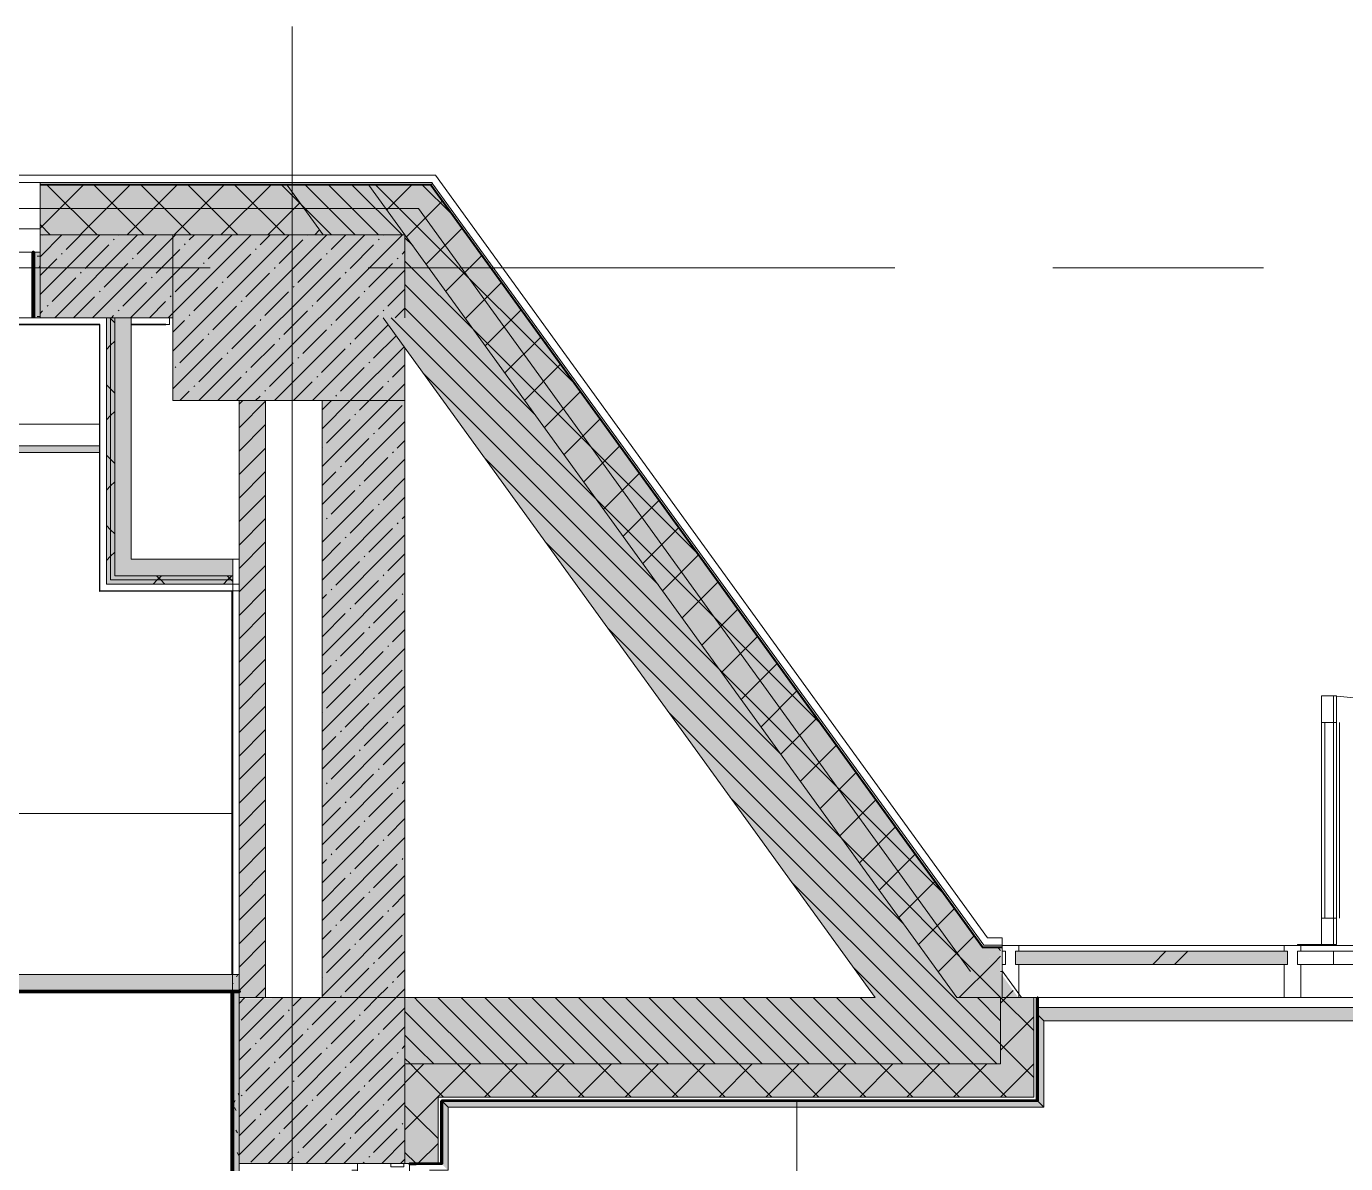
# Model space of a CAD drawing. Header units: millimetres. Extents: x -3817 to 677485, y -22715 to 103890.
# Drawn here: x 110152 to 114129, y 20511 to 23940 of the extents above; entities that cross this region are included whole.
import ezdxf

# ---------------------------------------------------------------- set-up
doc = ezdxf.new("R2010")
doc.units = ezdxf.units.MM
doc.layers.add('PDF _Геометрия', color=7, linetype='Continuous', true_color=0x1d1d1d)
doc.layers.add('PDF _Сплошная заливка', color=7, linetype='Continuous', true_color=0xffffff)

msp = doc.modelspace()

# ---------------------------------------------------------------- hatches: boundary and pattern name
at = {"layer": 'PDF _Сплошная заливка', "transparency": 33554559}
h = msp.add_hatch(color=256, dxfattribs=at)
h.paths.add_polyline_path([(111478.7, 23311.4), (111370.2, 23461.3), (111185.1, 23461.3), (111293.6, 23311.4), (111386.4, 23311.4)], flags=0)
h.paths.add_polyline_path([(109293.6, 23311.4), (109293.6, 23461.3), (107993.6, 23461.3), (107993.6, 23311.4), (108725.1, 23311.4)], flags=0)
h.paths.add_polyline_path([(103693.6, 23311.4), (104893.6, 23311.4), (104893.6, 23461.3), (103693.6, 23461.3)], flags=0)
h.paths.add_polyline_path([(107093.6, 23311.4), (107093.6, 23461.3), (105673.6, 23461.3), (105673.6, 23311.4), (106413.6, 23311.4)], flags=0)
h.paths.add_polyline_path([(111046.7, 23311.4), (110938.2, 23461.3), (110193.6, 23461.3), (110193.6, 23311.4), (110721, 23311.4)], flags=0)
h.paths.add_polyline_path([(98745.3, 23311.4), (101393.6, 23311.4), (101393.6, 23461.3), (96853.6, 23461.3), (96853.6, 23311.4), (98412.7, 23311.4)], flags=0)
h.paths.add_polyline_path([(93553.6, 23311.4), (93553.6, 23461.3), (93303.6, 23461.3), (93303.6, 23311.4), (93422.8, 23311.4)], flags=0)
h = msp.add_hatch(color=256, dxfattribs=at)
h.paths.add_polyline_path([(112710.6, 21011.3), (112957.4, 21011.3), (111293.6, 23311.4), (111293.6, 23061.4), (111333.6, 23061.4), (111333.6, 22914.8), (112271.5, 21618.3)], flags=0)
h.paths.add_polyline_path([(111293.6, 23311.4), (111185.1, 23461.3), (110938.2, 23461.3), (111046.7, 23311.4)], flags=0)
h = msp.add_hatch(color=256, dxfattribs=at)
h.paths.add_polyline_path([(108638.6, 23061.4), (109293.6, 23061.4), (109293.6, 23311.4), (107993.6, 23311.4), (107993.6, 23061.4), (108468.6, 23061.4)], flags=0)
h.paths.add_polyline_path([(104893.6, 23061.4), (104893.6, 23311.4), (103693.6, 23311.4), (103693.6, 23061.4), (104733.2, 23061.4)], flags=0)
h.paths.add_polyline_path([(106413.6, 23061.4), (107093.6, 23061.4), (107093.6, 23311.4), (106413.6, 23311.4), (106413.6, 23061.6)], flags=0)
h.paths.add_polyline_path([(110193.6, 23061.4), (110593.6, 23062.4), (110593.6, 23311.4), (110193.6, 23311.4)], flags=0)
h.paths.add_polyline_path([(101043.6, 23061.4), (101393.6, 23061.4), (101393.6, 23311.4), (101043.6, 23311.4)], flags=0)
for points in [[(110593.6, 22811.3), (111293.6, 22811.3), (111293.6, 22970.1), (111227.6, 23061.4), (111293.6, 23061.4), (111293.6, 23311.4), (110593.6, 23311.4), (110593.6, 22836.2)], [(112957.4, 21011.3), (113089, 21011.3), (113089, 21085.3), (111478.7, 23311.4), (111293.6, 23311.4), (112848.9, 21161.3)], [(110393.6, 22258.2), (110406.1, 22258.2), (110406.1, 23061.4), (110393.6, 23061.4), (110393.6, 22836.2)], [(110406.1, 22270.7), (110418.6, 22270.7), (110418.6, 23061.4), (110406.1, 23061.4), (110406.1, 22836.2)], [(110793.6, 21011.3), (110873.6, 21011.3), (110873.6, 22811.3), (110793.6, 22811.3), (110793.6, 21618.3)], [(111043.6, 21011.3), (111293.6, 21011.3), (111293.6, 22811.3), (111043.6, 22811.3), (111043.6, 21618.3)], [(110468.6, 22258.2), (110774.8, 22258.2), (110774.8, 22270.7), (110406.1, 22270.7), (110406.1, 22258.2)], [(113954, 21111.3), (113954, 21151.3), (113134, 21151.3), (113134, 21111.3), (113382.3, 21111.3)], [(110773.6, 15891.3), (110793.6, 15891.3), (110793.6, 21081.3), (110773.6, 21081.3), (110773.6, 16746.6)], [(113189, 20811.3), (113189, 21011.3), (113142.5, 21011.3), (113089, 21085.3), (113089, 20811.3)], [(111293.6, 20511.3), (111333.6, 20511.3), (111333.6, 20811.3), (111293.6, 20811.3), (111293.6, 20704.8)], [(111386.4, 20511.3), (111393.6, 20511.3), (111393.6, 20811.3), (111333.6, 20811.3), (111333.6, 20511.3)], [(113189, 20711.3), (113189, 20811.3), (111393.6, 20811.3), (111393.6, 20711.3), (112717, 20711.3)]]:
    msp.add_hatch(color=256, dxfattribs=at).paths.add_polyline_path(points)
at = {"layer": 'PDF _Сплошная заливка', "true_color": 0xe7e7e7, "transparency": 33554559}
msp.add_hatch(color=254, dxfattribs=at).paths.add_polyline_path([(110418.6, 22283.2), (110468.6, 22283.2), (110468.6, 23061.4), (110418.6, 23061.4), (110418.6, 22836.2)])
at = {"layer": 'PDF _Сплошная заливка', "transparency": 33554559}
h = msp.add_hatch(color=256, dxfattribs=at)
h.paths.add_polyline_path([(116708.9, 21011.3), (118445.6, 21011.3), (118445.6, 21161.3), (115744, 21161.3), (115744, 21011.3), (116344, 21011.3)], flags=0)
h.paths.add_polyline_path([(121103.6, 21011.3), (121103.6, 21161.3), (119661.6, 21161.3), (119661.6, 21011.3), (121095.6, 21011.3)], flags=0)
h.paths.add_polyline_path([(113089, 21085.3), (113089, 21161.3), (113034, 21161.3), (113049.7, 21139.7)], flags=0)
at = {"layer": 'PDF _Сплошная заливка', "true_color": 0xe7e7e7, "transparency": 33554559}
h = msp.add_hatch(color=254, dxfattribs=at)
h.paths.add_polyline_path([(110773.6, 21031.3), (110773.6, 21081.3), (106313.6, 21081.3), (106313.6, 21031.3), (110721, 21031.3)], flags=0)
h.paths.add_polyline_path([(106063.8, 21031.3), (106293.6, 21031.3), (106293.6, 21081.3), (105793.6, 21081.3), (105793.6, 21031.3)], flags=0)
h.paths.add_polyline_path([(105773.6, 21031.3), (105773.6, 21081.3), (101060.8, 21081.3), (101060.8, 21031.3), (103402.5, 21031.3)], flags=0)
at = {"layer": 'PDF _Сплошная заливка', "transparency": 33554559}
h = msp.add_hatch(color=256, dxfattribs=at)
h.paths.add_polyline_path([(111333.6, 20811.3), (113089, 20811.3), (113089, 21011.3), (111333.6, 21009.3)], flags=0)
h.paths.add_polyline_path([(118039.5, 20811.3), (118053.6, 20811.3), (118053.6, 21011.3), (116344, 21011.3), (116344, 20811.3), (116708.9, 20811.3)], flags=0)
at = {"layer": 'PDF _Сплошная заливка', "true_color": 0x8000ff, "transparency": 33554559}
for points in [[(115714, 20941.3), (115733, 20960.3), (115733, 20981.3), (113200, 20981.3), (113200, 20960.3), (113219, 20941.3), (115378.3, 20941.3)], [(113199, 20681.3), (113219, 20681.3), (113199, 20700.3), (111404.6, 20700.3), (111423.6, 20681.3), (113189, 20681.3)]]:
    msp.add_hatch(color=190, dxfattribs=at).paths.add_polyline_path(points)

# ---------------------------------------------------------------- linework, layer by layer
at = {"layer": 'PDF _Геометрия', "color": 253, "lineweight": 9, "true_color": 0xaaaaaa}
for points in [[(110953.6, 19116.1), (110953.6, 21439.6), (110953.6, 23939.6)], [(110193.6, 23329.3), (109293.6, 23329.3)], [(110123.6, 23259.3), (110193.6, 23259.3)], [(110071.4, 23211.3), (110706.4, 23211.3)], [(111182.7, 23211.3), (112770.2, 23211.3)], [(113246.4, 23211.3), (113881.4, 23211.3)], [(114238.3, 21906.9), (114092, 21921.3), (114092, 21171.3), (113984, 21171.3), (113984, 21168.3), (113984, 21171.3), (114092, 21171.3), (114092, 21168.3), (114092, 21171.3)], [(114056, 21841.3), (114101, 21841.3)], [(114066, 21841.3), (114066, 21251.3)], [(114110, 21841.3), (114110, 21251.3)], [(114056, 21251.3), (114101, 21251.3)], [(114092, 21151.3), (114092, 21111.3)]]:
    msp.add_lwpolyline(points, dxfattribs=at)
at = {"layer": 'PDF _Геометрия', "color": 9, "lineweight": 9, "true_color": 0xc0c0c0}
for points in [[(113094, 21168.3), (113094, 21191.3), (113049.4, 21191.3), (111385.5, 23491.3), (111163.4, 23491.3), (96853.6, 23491.3), (96853.6, 23481.4)], [(111293.6, 20811.3), (111293.6, 20511.3), (111333.6, 20511.3), (111403.6, 20511.3), (111403.6, 20701.3), (113199, 20701.3), (113199, 20711.3), (113199, 20811.3), (113199, 21011.3), (113152.4, 21011.3), (113094, 21092.1), (113094, 21169.3), (113038.1, 21169.3), (111488.6, 23311.4), (111377.9, 23464.4), (111374.3, 23469.3), (110193.6, 23469.3), (110193.6, 23311.4), (110193.6, 23469.3), (109293.6, 23469.3)], [(110193.6, 23259.3), (110173.6, 23259.3), (110173.6, 23061.4), (110193.6, 23061.4), (110193.6, 23259.3), (110193.6, 23311.4), (110193.6, 23061.4), (110593.6, 23061.4), (110593.6, 23311.4), (111046.7, 23311.4)], [(108713.6, 22685.3), (108713.6, 23041.3), (108713.6, 23061.4), (110583.6, 23061.4), (110583.6, 23041.3), (110468.6, 23041.3)], [(110393.6, 23041.3), (110393.6, 22258.2), (110793.6, 22258.2), (110793.6, 22238.2), (110373.6, 22238.2), (110373.6, 22258.2), (110373.6, 23041.3), (108733.6, 23041.3)], [(110774.8, 22237.3), (110774.8, 21081.3), (110774.8, 22333.2), (110774.8, 22258.2), (110468.6, 22258.2), (110406.1, 22258.2), (110393.6, 22258.2), (110393.6, 23061.4), (110468.6, 23061.4), (110468.6, 22333.2), (110774.8, 22333.2)], [(111110.6, 21011.3), (111333.6, 21011.3), (112710.6, 21011.3), (111333.6, 22914.8), (111227.6, 23061.4)], [(108734.6, 22740.3), (110372.6, 22740.3), (108734.6, 22740.3)], [(110774.8, 22333.2), (110793.6, 22333.2), (110774.8, 22333.2)], [(113094, 21129.6), (113094, 21151.3)], [(101060.8, 21031.3), (105773.6, 21031.3), (105773.6, 15821.4), (105793.6, 15821.4), (105793.6, 21031.3), (106293.6, 21031.3), (106293.6, 15821.4), (106313.6, 15821.4), (106313.6, 21031.3), (110773.6, 21031.3), (110773.6, 15891.3), (110793.6, 15891.3), (110793.6, 21031.3), (110793.6, 21081.3), (110773.6, 21081.3), (106313.6, 21081.3), (106293.6, 21081.3), (105793.6, 21081.3), (105773.6, 21081.3), (101060.8, 21081.3)], [(113152.4, 21011.3), (113146.2, 21011.3), (113142.5, 21011.3)], [(110793.6, 20511.3), (111150.6, 20511.3), (111150.6, 20491.3), (111133.1, 20491.3)]]:
    msp.add_lwpolyline(points, dxfattribs=at)
at = {"layer": 'PDF _Геометрия', "color": 7, "lineweight": 9}
for points in [[(113094, 21164.3), (113041.7, 21164.3), (113035.6, 21164.3), (111482.4, 23311.4), (111373.9, 23461.3), (111371.7, 23464.4), (111377.9, 23464.4), (111371.7, 23464.4), (110193.6, 23464.4)], [(113094, 21161.3), (113089, 21161.3), (113043.9, 21161.3), (113037.7, 21161.3), (113034, 21161.3), (111478.7, 23311.4), (111370.2, 23461.3), (111185.1, 23461.3), (110938.2, 23461.3), (110193.6, 23461.3)], [(111046.7, 23311.4), (110938.2, 23461.3), (111185.1, 23461.3), (111293.6, 23311.4), (110593.6, 23311.4), (110593.6, 22811.3), (111293.6, 22811.3), (111293.6, 22970.1)], [(112997.8, 21090.3), (111333.9, 23390.3), (110193.6, 23390.3)], [(111293.6, 23061.4), (111293.6, 23311.4)], [(110774.8, 22270.7), (110468.6, 22270.7), (110418.6, 22270.7), (110406.1, 22270.7), (110406.1, 23061.4)], [(110774.8, 22283.2), (110468.6, 22283.2), (110418.6, 22283.2), (110418.6, 23061.4)], [(108734.6, 22664.3), (108734.6, 22655.3), (108734.6, 22675.3), (110372.6, 22675.3)], [(110773.1, 21566.9), (110117.6, 21566.9)], [(113944, 21168.3), (113144, 21168.3)], [(115596, 21168.3), (114092, 21168.3)], [(113547.4, 21111.3), (113587.4, 21151.3)], [(113613, 21111.3), (113653, 21151.3)], [(114092, 21151.3), (115596, 21151.3)], [(110773.6, 21081.3), (110773.6, 21031.3)], [(113144, 21060.5), (113144, 21111.3), (113944, 21111.3), (113944, 21011.3), (113200, 21011.3), (113944, 21011.3)], [(115596, 21111.3), (114092, 21111.3)], [(113189, 21011.3), (113189, 20952.2), (113189, 20947.1), (113189, 20811.3), (113189, 20711.3), (111403.6, 20711.3), (111393.6, 20711.3), (111393.6, 20511.3)], [(115694, 21011.3), (113994, 21011.3)], [(113199.9, 20960.5), (113219, 20941.3), (113219, 20681.3), (111423.6, 20681.3)], [(115733, 20960.3), (115714, 20941.3), (113219, 20941.3), (113219, 20681.3)], [(115733, 20400.3), (115714, 20381.3), (115714, 20941.3), (113219, 20941.3)], [(111403.6, 20811.3), (111393.6, 20811.3), (111333.6, 20811.3), (111293.6, 20811.3)], [(111404.6, 20700.3), (111423.6, 20681.3), (111423.6, 20491.3), (111367.6, 20491.3)], [(113200, 20700.3), (113219, 20681.3), (111423.6, 20681.3), (111423.6, 20491.3)], [(112474.6, 20700.8), (112474.6, 20145)]]:
    msp.add_lwpolyline(points, dxfattribs=at)
at = {"layer": 'PDF _Геометрия', "lineweight": 9}
for points in [[(110193.6, 23331.6), (110323.3, 23461.3)], [(110365.4, 23311.4), (110215.4, 23461.3)], [(110314.8, 23311.4), (110464.8, 23461.3)], [(110506.9, 23311.4), (110356.9, 23461.3)], [(110456.2, 23311.4), (110606.2, 23461.3)], [(110648.3, 23311.4), (110498.3, 23461.3)], [(110597.6, 23311.4), (110747.6, 23461.3)], [(110789.7, 23311.4), (110639.7, 23461.3)], [(110739, 23311.4), (110889, 23461.3)], [(110931.1, 23311.4), (110781.1, 23461.3)], [(111072.5, 23311.4), (110979.2, 23404.7), (110922.5, 23461.3)], [(111143.3, 23311.4), (110993.3, 23461.3)], [(111214, 23311.4), (111064, 23461.3)], [(111284.7, 23311.4), (111134.7, 23461.3)], [(111801.2, 22865.5), (111355.4, 23311.4), (111205.4, 23461.3)], [(111238.9, 23386.9), (111313.3, 23461.3)], [(111431.4, 23376.8), (111346.8, 23461.3)], [(110880.5, 23311.4), (110976.9, 23407.8)], [(111298.3, 23304.9), (111304.7, 23311.4), (111405.7, 23412.3)], [(110224, 23311.4), (110193.6, 23341.8)], [(110193.6, 23245.1), (110259.8, 23311.4)], [(110193.6, 23131), (110373.9, 23311.4)], [(110201.3, 23309.8), (110202.8, 23311.4)], [(110237.9, 23061.4), (110487.9, 23311.4)], [(110272.6, 23267.1), (110316.9, 23311.4)], [(110352, 23061.4), (110593.6, 23302.9), (110602, 23311.4)], [(110429.4, 23309.8), (110430.9, 23311.4)], [(110466, 23061.4), (110593.6, 23188.9), (110716, 23311.4)], [(110486.4, 23252.8), (110545, 23311.4)], [(110580.1, 23061.4), (110593.6, 23074.8), (110830.1, 23311.4)], [(110593.6, 22960.8), (110944.1, 23311.4)], [(110593.6, 22846.7), (111058.2, 23311.4)], [(110643.3, 23295.6), (110659, 23311.4)], [(110672.2, 22811.3), (111172.2, 23311.4)], [(110700.3, 23238.6), (110771.6, 23309.8)], [(110786.3, 22811.3), (111286.3, 23311.4)], [(110857.1, 23281.3), (110887.1, 23311.4)], [(110999.7, 23309.8), (111001.2, 23311.4)], [(111021.9, 23311.4), (111036.3, 23325.8)], [(111070.9, 23267.1), (111115.2, 23311.4)], [(111227.8, 23309.8), (111229.3, 23311.4)], [(111316.9, 23279.2), (111293.6, 23302.4)], [(111357.6, 23222.8), (111446.1, 23311.4), (111465, 23330.2)], [(110329.6, 23210), (110400.9, 23281.3)], [(110415.2, 23295.6), (110417.5, 23298)], [(110543.5, 23195.8), (110593.6, 23245.9), (110614.7, 23267.1)], [(110629, 23281.3), (110631.4, 23283.7)], [(110842.8, 23267.1), (110845.2, 23269.4)], [(110914.1, 23224.3), (110985.4, 23295.6)], [(111128, 23210), (111199.2, 23281.3)], [(111213.5, 23295.6), (111215.9, 23298)], [(110193.6, 23188.1), (110244.1, 23238.6)], [(110258.3, 23252.8), (110260.7, 23255.2)], [(110386.6, 23153), (110457.9, 23224.3)], [(110472.2, 23238.6), (110474.5, 23240.9)], [(110686, 23224.3), (110688.4, 23226.7)], [(110757.3, 23181.5), (110828.6, 23252.8)], [(110971.1, 23167.3), (111042.4, 23238.6)], [(111056.7, 23252.8), (111059.1, 23255.2)], [(111185, 23153), (111256.3, 23224.3)], [(111270.5, 23238.6), (111272.9, 23240.9)], [(111284.8, 23252.8), (111293.6, 23261.6)], [(112171.1, 22354.2), (111501.8, 23023.5), (111293.6, 23231.7)], [(111417, 23140.8), (111524.4, 23248.2)], [(110315.4, 23195.8), (110317.7, 23198.2)], [(110529.2, 23181.5), (110531.6, 23183.9)], [(110600.5, 23138.8), (110671.8, 23210)], [(110814.3, 23124.5), (110885.6, 23195.8)], [(110899.9, 23210), (110902.2, 23212.4)], [(110900.3, 22811.3), (111293.6, 23204.6)], [(111113.7, 23195.8), (111116.1, 23198.2)], [(110229.8, 23110.3), (110301.1, 23181.5)], [(110443.7, 23096), (110514.9, 23167.3)], [(110657.5, 23081.7), (110728.8, 23153)], [(110743, 23167.3), (110745.4, 23169.7)], [(110956.9, 23153), (110959.3, 23155.4)], [(111028.2, 23110.3), (111099.4, 23181.5)], [(111242, 23096), (111293.6, 23147.6)], [(111686.7, 22767.9), (111293.6, 23161)], [(111476.3, 23058.7), (111583.8, 23166.1)], [(110295, 23061.4), (110358.1, 23124.5)], [(110372.4, 23138.8), (110374.8, 23141.1)], [(110523.1, 23061.4), (110572, 23110.3)], [(110586.2, 23124.5), (110588.6, 23126.9)], [(110800.1, 23110.3), (110802.4, 23112.6)], [(110871.4, 23067.5), (110942.6, 23138.8)], [(111085.2, 23053.2), (111156.5, 23124.5)], [(111170.7, 23138.8), (111173.1, 23141.1)], [(110193.6, 23074), (110201.3, 23081.7)], [(110215.6, 23096), (110217.9, 23098.4)], [(110409, 23061.4), (110415.2, 23067.5)], [(110429.4, 23081.7), (110431.8, 23084.1)], [(110643.3, 23067.5), (110645.6, 23069.9)], [(110714.5, 23024.7), (110785.8, 23096)], [(110928.4, 23010.5), (110999.7, 23081.7)], [(111013.9, 23096), (111016.3, 23098.4)], [(111142.2, 22996.2), (111213.5, 23067.5)], [(111227.8, 23081.7), (111230.1, 23084.1)], [(111264.4, 23061.4), (111293.6, 23090.5)], [(112541, 21842.9), (111871.7, 22512.2), (111333.6, 23050.3), (111322.5, 23061.4), (111293.6, 23090.3)], [(111535.7, 22976.6), (111643.1, 23084.1)], [(110418.6, 23046.1), (110406.1, 23058.6), (110403.3, 23061.4)], [(110593.6, 23017.8), (110629, 23053.2)], [(110771.6, 22967.7), (110842.8, 23039)], [(110857.1, 23053.2), (110859.5, 23055.6)], [(110985.4, 22953.4), (111056.7, 23024.7)], [(111014.4, 22811.3), (111243, 23040)], [(111070.9, 23039), (111073.3, 23041.3)], [(112056.6, 22256.6), (111333.6, 22979.6), (111251.8, 23061.4)], [(110393.6, 22965.9), (110406.1, 22978.4), (110418.6, 22990.9)], [(110614.7, 22924.9), (110686, 22996.2)], [(110700.3, 23010.5), (110702.6, 23012.8)], [(110914.1, 22996.2), (110916.5, 22998.6)], [(111128, 22981.9), (111130.3, 22984.3)], [(111199.2, 22939.2), (111267, 23006.9)], [(111595.1, 22894.6), (111702.5, 23002)], [(110757.3, 22953.4), (110759.7, 22955.8)], [(110828.6, 22910.7), (110899.9, 22981.9)], [(111042.4, 22896.4), (111113.7, 22967.7)], [(111043.6, 22726.5), (111128.4, 22811.3), (111290.9, 22973.8)], [(110600.5, 22910.7), (110602.9, 22913)], [(110671.8, 22867.9), (110743, 22939.2)], [(110885.6, 22853.6), (110956.9, 22924.9)], [(110971.1, 22939.2), (110973.5, 22941.6)], [(111099.4, 22839.4), (111170.7, 22910.7)], [(111185, 22924.9), (111187.4, 22927.3)], [(111256.3, 22882.2), (111293.6, 22919.5)], [(111654.4, 22812.5), (111761.8, 22920)], [(110729.3, 22811.3), (110800.1, 22882.2)], [(110814.3, 22896.4), (110816.7, 22898.8)], [(110957.4, 22811.3), (111013.9, 22867.9)], [(111028.2, 22882.2), (111030.5, 22884.5)], [(111242, 22867.9), (111244.4, 22870.3)], [(112910.9, 21331.6), (112241.5, 22000.9), (111349.1, 22893.4)], [(110418.6, 22833.9), (110406.1, 22846.4), (110393.6, 22858.9)], [(110615.2, 22811.3), (110643.3, 22839.4)], [(110657.5, 22853.6), (110659.9, 22856)], [(110843.3, 22811.3), (110857.1, 22825.1)], [(110871.4, 22839.4), (110873.7, 22841.8)], [(111043.6, 22612.4), (111242.5, 22811.3), (111293.6, 22862.4)], [(111085.2, 22825.1), (111087.6, 22827.5)], [(111156.5, 22782.4), (111185.5, 22811.3), (111227.8, 22853.6)], [(111713.8, 22730.5), (111821.2, 22837.9)], [(110793.6, 22800.2), (110804.7, 22811.3)], [(110793.6, 22729.5), (110873.6, 22809.5)], [(111043.6, 22783.5), (111070.9, 22810.9)], [(111213.5, 22725.3), (111284.8, 22796.6)], [(110393.6, 22753.8), (110406.1, 22766.3), (110418.6, 22778.8)], [(111043.6, 22498.4), (111293.6, 22748.4)], [(111056.7, 22682.6), (111128, 22753.9)], [(111142.2, 22768.1), (111144.6, 22770.5)], [(111773.1, 22648.4), (111880.6, 22755.8)], [(110793.6, 22658.8), (110873.6, 22738.8)], [(111199.2, 22711.1), (111201.6, 22713.5)], [(110793.6, 22588.1), (110873.6, 22668.1)], [(111043.6, 22669.5), (111044.8, 22670.7)], [(111113.7, 22625.5), (111185, 22696.8)], [(111270.5, 22668.3), (111293.6, 22691.4)], [(111832.5, 22566.4), (111939.9, 22673.8)], [(110418.6, 22621.8), (110406.1, 22634.3), (110393.6, 22646.8)], [(111043.6, 22384.3), (111293.6, 22634.3)], [(111170.7, 22568.5), (111242, 22639.8)], [(111256.3, 22654.1), (111258.6, 22656.4)], [(112426.5, 21745.3), (111534, 22637.7)], [(110793.6, 22517.4), (110873.6, 22597.4)], [(111043.6, 22555.4), (111085.2, 22597)], [(111099.4, 22611.3), (111101.8, 22613.7)], [(111891.9, 22484.3), (111999.3, 22591.7)], [(110393.6, 22541.6), (110406.1, 22554.1), (110418.6, 22566.6)], [(111156.5, 22554.3), (111158.8, 22556.6)], [(111227.8, 22511.5), (111293.6, 22577.3)], [(110793.6, 22446.7), (110873.6, 22526.7)], [(111043.6, 22270.3), (111293.6, 22520.3)], [(111070.9, 22468.7), (111142.2, 22540)], [(111951.2, 22402.2), (112058.7, 22509.7)], [(111128, 22411.7), (111199.2, 22483)], [(111213.5, 22497.2), (111215.9, 22499.6)], [(110418.6, 22409.7), (110406.1, 22422.2), (110393.6, 22434.7)], [(110793.6, 22375.9), (110873.6, 22455.9)], [(111056.7, 22454.5), (111059.1, 22456.8)], [(111270.5, 22440.2), (111272.9, 22442.6)], [(111284.8, 22454.5), (111293.6, 22463.3)], [(112010.6, 22320.2), (112118, 22427.6)], [(111043.6, 22156.2), (111293.6, 22406.2)], [(111113.7, 22397.4), (111116.1, 22399.8)], [(111185, 22354.7), (111256.3, 22426)], [(110393.6, 22329.5), (110406.1, 22342), (110418.6, 22354.5)], [(110793.6, 22305.2), (110873.6, 22385.2)], [(111043.6, 22327.3), (111099.4, 22383.2)], [(111242, 22297.7), (111293.6, 22349.2)], [(113189, 20912), (113089, 21012), (112611.4, 21489.6), (111719, 22382.1)], [(110793.6, 22234.5), (110873.6, 22314.5)], [(111085.2, 22254.9), (111156.5, 22326.2)], [(111170.7, 22340.4), (111173.1, 22342.8)], [(112070, 22238.1), (112177.4, 22345.5)], [(110534.4, 22258.2), (110546.9, 22270.7), (110559.4, 22283.2)], [(110570.1, 22258.2), (110557.6, 22270.7), (110545.1, 22283.2)], [(110746.5, 22258.2), (110759, 22270.7), (110771.5, 22283.2)], [(110774.8, 22265.6), (110769.7, 22270.7), (110757.2, 22283.2)], [(111043.6, 22042.2), (111293.6, 22292.2)], [(111142.2, 22197.9), (111213.5, 22269.1)], [(111227.8, 22283.4), (111230.1, 22285.8)], [(110793.6, 22163.8), (110873.6, 22243.8)], [(111070.9, 22240.6), (111073.3, 22243)], [(111284.8, 22226.4), (111287.2, 22228.7)], [(112129.3, 22156.1), (112236.7, 22263.5)], [(111043.6, 22213.3), (111056.7, 22226.4)], [(111199.2, 22140.8), (111270.5, 22212.1)], [(110793.6, 22093.1), (110873.6, 22173.1)], [(111043.6, 21928.1), (111293.6, 22178.1)], [(111043.6, 22099.2), (111113.7, 22169.3)], [(111128, 22183.6), (111130.3, 22186)], [(112188.7, 22074), (112296.1, 22181.4)], [(111099.4, 22041), (111170.7, 22112.3)], [(111185, 22126.6), (111187.4, 22129)], [(111256.3, 22083.8), (111293.6, 22121.1)], [(112796.3, 21234), (111903.9, 22126.4)], [(110793.6, 22022.4), (110873.6, 22102.4)], [(111242, 22069.6), (111244.4, 22071.9)], [(112248, 21991.9), (112355.5, 22099.4)], [(110793.6, 21951.7), (110873.6, 22031.7)], [(111043.6, 21814.1), (111293.6, 22064.1)], [(111085.2, 22026.8), (111087.6, 22029.2)], [(111156.5, 21984), (111227.8, 22055.3)], [(111043.6, 21985.2), (111070.9, 22012.5)], [(111213.5, 21927), (111284.8, 21998.3)], [(112307.4, 21909.9), (112414.8, 22017.3)], [(110793.6, 21881), (110873.6, 21961)], [(111043.6, 21700), (111293.6, 21950)], [(111056.7, 21884.2), (111128, 21955.5)], [(111142.2, 21969.8), (111144.6, 21972.1)], [(111199.2, 21912.7), (111201.6, 21915.1)], [(112366.8, 21827.8), (112474.2, 21935.2)], [(110793.6, 21810.3), (110873.6, 21890.3)], [(111043.6, 21871.1), (111044.8, 21872.3)], [(111113.7, 21827.2), (111185, 21898.5)], [(111270.5, 21870), (111293.6, 21893)], [(113189, 20770.6), (113148.3, 20811.3), (113089, 20870.6), (112948.3, 21011.3), (112088.8, 21870.8)], [(111043.6, 21586), (111293.6, 21836)], [(111170.7, 21770.2), (111242, 21841.5)], [(111256.3, 21855.7), (111258.6, 21858.1)], [(112426.1, 21745.8), (112533.6, 21853.2)], [(110793.6, 21739.5), (110873.6, 21819.5)], [(111043.6, 21757.1), (111085.2, 21798.7)], [(111099.4, 21812.9), (111101.8, 21815.3)], [(111156.5, 21755.9), (111158.8, 21758.3)], [(111227.8, 21713.2), (111293.6, 21779)], [(112485.5, 21663.7), (112592.9, 21771.1)], [(110793.6, 21668.8), (110873.6, 21748.8)], [(111043.6, 21471.9), (111293.6, 21721.9)], [(111070.9, 21670.4), (111142.2, 21741.7)], [(110793.6, 21598.1), (110873.6, 21678.1)], [(111128, 21613.4), (111199.2, 21684.6)], [(111213.5, 21698.9), (111215.9, 21701.3)], [(112544.9, 21581.6), (112652.3, 21689.1)], [(111056.7, 21656.1), (111059.1, 21658.5)], [(111270.5, 21641.9), (111272.9, 21644.2)], [(111284.8, 21656.1), (111293.6, 21664.9)], [(110793.6, 21527.4), (110873.6, 21607.4)], [(111043.6, 21357.9), (111293.6, 21607.9)], [(111113.7, 21599.1), (111116.1, 21601.5)], [(111185, 21556.3), (111256.3, 21627.6)], [(113077.6, 20811.3), (112877.6, 21011.3), (112273.8, 21615.2)], [(112604.2, 21499.6), (112711.6, 21607)], [(111043.6, 21529), (111099.4, 21584.8)], [(110793.6, 21456.7), (110873.6, 21536.7)], [(111085.2, 21456.5), (111156.5, 21527.8)], [(111170.7, 21542.1), (111173.1, 21544.4)], [(111242, 21499.3), (111293.6, 21550.9)], [(112663.6, 21417.5), (112771, 21524.9)], [(111043.6, 21243.8), (111293.6, 21493.8)], [(111227.8, 21485.1), (111230.1, 21487.4)], [(110793.6, 21386), (110873.6, 21466)], [(111070.9, 21442.3), (111073.3, 21444.7)], [(111142.2, 21399.5), (111213.5, 21470.8)], [(112722.9, 21335.5), (112830.4, 21442.9)], [(110793.6, 21315.3), (110873.6, 21395.3)], [(111043.6, 21414.9), (111056.7, 21428)], [(111199.2, 21342.5), (111270.5, 21413.8)], [(111284.8, 21428), (111287.2, 21430.4)], [(111043.6, 21129.8), (111293.6, 21379.8)], [(111043.6, 21300.9), (111113.7, 21371)], [(111128, 21385.3), (111130.3, 21387.6)], [(113106.9, 20711.3), (113006.9, 20811.3), (112806.9, 21011.3), (112458.7, 21359.5)], [(112782.3, 21253.4), (112889.7, 21360.8)], [(110793.6, 21244.6), (110873.6, 21324.6)], [(111099.4, 21242.7), (111170.7, 21314)], [(111185, 21328.2), (111187.4, 21330.6)], [(111256.3, 21285.5), (111293.6, 21322.8)], [(111242, 21271.2), (111244.4, 21273.6)], [(112841.7, 21171.3), (112949.1, 21278.8)], [(110793.6, 21173.9), (110873.6, 21253.9)], [(111043.6, 21015.8), (111293.6, 21265.8)], [(111156.5, 21185.7), (111227.8, 21257)], [(111043.6, 21186.8), (111070.9, 21214.2)], [(111085.2, 21228.4), (111087.6, 21230.8)], [(111213.5, 21128.6), (111284.8, 21199.9)], [(112901, 21089.3), (113008.5, 21196.7)], [(110793.6, 21103.2), (110873.6, 21183.2)], [(111056.7, 21085.9), (111128, 21157.2)], [(111142.2, 21171.4), (111144.6, 21173.8)], [(113089, 21153.4), (113081.1, 21161.3)], [(110793.6, 20651.7), (111153.2, 21011.3), (111293.6, 21151.7)], [(111199.2, 21114.4), (111201.6, 21116.8)], [(112964.5, 21011.3), (113067.8, 21114.6), (113089, 21135.9)], [(110793.6, 21032.4), (110873.6, 21112.4)], [(111113.7, 21028.9), (111185, 21100.1)], [(111270.5, 21071.6), (111293.6, 21094.7)], [(112936.1, 20811.3), (112736.1, 21011.3), (112643.6, 21103.9)], [(110793.6, 20537.7), (111267.3, 21011.3), (111293.6, 21037.7)], [(110843.2, 21011.3), (110873.6, 21041.7)], [(111043.6, 21072.8), (111044.8, 21074)], [(111170.7, 20971.8), (111210.2, 21011.3), (111242, 21043.1)], [(111256.3, 21057.4), (111258.6, 21059.7)], [(110793.6, 20993.8), (110811.1, 21011.3)], [(110793.6, 20879.8), (110925.1, 21011.3)], [(110793.6, 20765.8), (111039.2, 21011.3)], [(110800.1, 20943.3), (110868.1, 21011.3)], [(110956.9, 20986.1), (110982.2, 21011.3)], [(111013.9, 20929.1), (111085.2, 21000.3)], [(111099.4, 21014.6), (111101.8, 21017)], [(111521.9, 20811.3), (111333.6, 20999.7), (111321.9, 21011.3)], [(111692.6, 20711.3), (111592.6, 20811.3), (111392.6, 21011.3)], [(111663.4, 20811.3), (111463.4, 21011.3)], [(111834.1, 20711.3), (111734.1, 20811.3), (111534.1, 21011.3)], [(111804.8, 20811.3), (111604.8, 21011.3)], [(111975.5, 20711.3), (111875.5, 20811.3), (111675.5, 21011.3)], [(111946.2, 20811.3), (111746.2, 21011.3)], [(112116.9, 20711.3), (112016.9, 20811.3), (111816.9, 21011.3)], [(112087.6, 20811.3), (111887.6, 21011.3)], [(112258.3, 20711.3), (112158.3, 20811.3), (111958.3, 21011.3)], [(112229, 20811.3), (112029, 21011.3)], [(112399.8, 20711.3), (112299.8, 20811.3), (112099.8, 21011.3)], [(112370.5, 20811.3), (112170.5, 21011.3)], [(112541.2, 20711.3), (112441.2, 20811.3), (112241.2, 21011.3)], [(112511.9, 20811.3), (112311.9, 21011.3)], [(112682.6, 20711.3), (112582.6, 20811.3), (112382.6, 21011.3)], [(112653.3, 20811.3), (112453.3, 21011.3)], [(112824, 20711.3), (112724, 20811.3), (112524, 21011.3)], [(112794.7, 20811.3), (112594.7, 21011.3)], [(112965.4, 20711.3), (112865.4, 20811.3), (112665.4, 21011.3)], [(113089, 20941.3), (113019, 21011.3)], [(113089, 20994.4), (113127.2, 21032.6)], [(110857.1, 20886.3), (110928.4, 20957.6)], [(110942.6, 20971.8), (110945, 20974.2)], [(111156.5, 20957.6), (111158.8, 20959.9)], [(111227.8, 20914.8), (111293.6, 20980.6)], [(111551.2, 20711.3), (111451.2, 20811.3), (111333.6, 20929), (111293.6, 20969)], [(110881.3, 20511.3), (111293.6, 20923.6)], [(110999.7, 20914.8), (111002, 20917.2)], [(111070.9, 20872), (111142.2, 20943.3)], [(113089, 20853), (113189, 20953)], [(110914.1, 20829.3), (110985.4, 20900.5)], [(111128, 20815), (111199.2, 20886.3)], [(111213.5, 20900.5), (111215.9, 20902.9)], [(111380.5, 20811.3), (111333.6, 20858.3), (111293.6, 20898.3)], [(110793.6, 20822.8), (110828.6, 20857.8)], [(110842.8, 20872), (110845.2, 20874.4)], [(110971.1, 20772.2), (111042.4, 20843.5)], [(111056.7, 20857.8), (111059.1, 20860.2)], [(111270.5, 20843.5), (111272.9, 20845.9)], [(111284.8, 20857.8), (111293.6, 20866.6)], [(110814.3, 20729.5), (110885.6, 20800.8)], [(110899.9, 20815), (110902.2, 20817.4)], [(110995.4, 20511.3), (111293.6, 20809.6)], [(111113.7, 20800.8), (111116.1, 20803.1)], [(111185, 20758), (111256.3, 20829.3)], [(111409.8, 20711.3), (111393.6, 20727.6), (111333.6, 20787.6), (111309.8, 20811.3), (111293.6, 20827.6)], [(111293.6, 20754.6), (111333.6, 20794.6), (111350.3, 20811.3)], [(111293.6, 20613.2), (111333.6, 20653.2), (111393.6, 20713.2), (111491.7, 20811.3)], [(111533.1, 20711.3), (111633.1, 20811.3)], [(111674.6, 20711.3), (111774.6, 20811.3)], [(111816, 20711.3), (111916, 20811.3)], [(111957.4, 20711.3), (112057.4, 20811.3)], [(112098.8, 20711.3), (112198.8, 20811.3)], [(112240.2, 20711.3), (112340.3, 20811.3)], [(112381.7, 20711.3), (112481.7, 20811.3)], [(112523.1, 20711.3), (112623.1, 20811.3)], [(112664.5, 20711.3), (112764.5, 20811.3)], [(112805.9, 20711.3), (112905.9, 20811.3)], [(112947.4, 20711.3), (113047.4, 20811.3)], [(113088.8, 20711.3), (113188.8, 20811.3), (113189, 20811.6)], [(110956.9, 20758), (110959.3, 20760.4)], [(111028.2, 20715.2), (111099.4, 20786.5)], [(110800.1, 20715.2), (110802.4, 20717.6)], [(110871.4, 20672.5), (110942.6, 20743.7)], [(111085.2, 20658.2), (111156.5, 20729.5)], [(111170.7, 20743.7), (111173.1, 20746.1)], [(111242, 20701), (111293.6, 20752.5)], [(110928.4, 20615.4), (110999.7, 20686.7)], [(111013.9, 20701), (111016.3, 20703.3)], [(111109.4, 20511.3), (111293.6, 20695.5)], [(111227.8, 20686.7), (111230.1, 20689.1)], [(111393.6, 20586.2), (111333.6, 20646.2), (111293.6, 20686.2)], [(110793.6, 20594.7), (110842.8, 20643.9)], [(110857.1, 20658.2), (110859.5, 20660.6)], [(111070.9, 20643.9), (111073.3, 20646.3)], [(111142.2, 20601.2), (111213.5, 20672.5)], [(110914.1, 20601.2), (110916.5, 20603.5)], [(110985.4, 20558.4), (111056.7, 20629.7)], [(111199.2, 20544.1), (111270.5, 20615.4)], [(111284.8, 20629.7), (111287.2, 20632.1)], [(110828.6, 20515.6), (110899.9, 20586.9)], [(111052.4, 20511.3), (111113.7, 20572.7)], [(111128, 20586.9), (111130.3, 20589.3)], [(111223.5, 20511.3), (111293.6, 20581.5)], [(111333.1, 20511.3), (111333.6, 20511.8), (111393.6, 20571.8)], [(110938.3, 20511.3), (110956.9, 20529.9)], [(110971.1, 20544.1), (110973.5, 20546.5)], [(111185, 20529.9), (111187.4, 20532.3)], [(111280.5, 20511.3), (111293.6, 20524.4)], [(111327, 20511.3), (111293.6, 20544.7)], [(111166.4, 20511.3), (111170.7, 20515.6)]]:
    msp.add_lwpolyline(points, dxfattribs=at)
at = {"layer": 'PDF _Геометрия', "color": 116, "lineweight": 13, "true_color": 0x008040}
msp.add_lwpolyline([(109293.6, 23390.3), (110193.6, 23390.3)], dxfattribs=at)
at = {"layer": 'PDF _Геометрия', "color": 253, "lineweight": 13, "true_color": 0xaaaaaa}
for points in [[(110193.6, 23329.3), (110193.6, 23259.3), (110123.6, 23259.3), (110123.6, 23329.3)], [(114092, 21151.3), (113984, 21151.3), (113984, 21111.3), (114092, 21111.3)]]:
    msp.add_lwpolyline(points, close=True, dxfattribs=at)
at = {"layer": 'PDF _Геометрия', "color": 7, "lineweight": 9}
for points in [[(110193.6, 23311.4), (110593.6, 23311.4)], [(110372.6, 22655.3), (108734.6, 22655.3)], [(113144, 21168.3), (113944, 21168.3), (113944, 21151.3), (113144, 21151.3)], [(113994, 21168.3), (115694, 21168.3), (115694, 21151.3), (113994, 21151.3)], [(113994, 21111.3), (115694, 21111.3), (115694, 21011.3), (113994, 21011.3)], [(111293.6, 21011.3), (110793.6, 21011.3), (110793.6, 20511.3), (111293.6, 20511.3)], [(113089, 20811.3), (113089, 21011.3)], [(113199.9, 20981.3), (115733, 20981.3)], [(111496.9, 20811.3), (111403.6, 20811.3)], [(111290.6, 20471.3), (111290.6, 20461.3), (111307.6, 20461.3), (111307.6, 20511.3), (111290.6, 20511.3), (111290.6, 20501.3), (111250.6, 20501.3), (111250.6, 20511.3), (111150.6, 20511.3), (111150.6, 20461.3), (111250.6, 20461.3), (111250.6, 20471.3)], [(111290.6, 20471.3), (111290.6, 20461.3), (111307.6, 20461.3), (111307.6, 20511.3), (111290.6, 20511.3), (111290.6, 20501.3), (111250.6, 20501.3), (111250.6, 20511.3), (111150.6, 20511.3), (111150.6, 20461.3), (111250.6, 20461.3), (111250.6, 20471.3)], [(111290.6, 20511.3), (111290.6, 20501.3), (111250.6, 20501.3), (111250.6, 20511.3), (111250.6, 20501.3), (111290.6, 20501.3)]]:
    msp.add_lwpolyline(points, close=True, dxfattribs=at)
at = {"layer": 'PDF _Геометрия', "color": 9, "lineweight": 9, "true_color": 0xc0c0c0}
for points in [[(112957.4, 21011.3), (113089, 21011.3), (112957.4, 21011.3), (111293.6, 23311.4)], [(110793.6, 22811.3), (110873.6, 22811.3), (110873.6, 21011.3), (110793.6, 21011.3)], [(111293.6, 21011.3), (111043.6, 21011.3), (111043.6, 22811.3), (111293.6, 22811.3)], [(113089, 20811.3), (111496.9, 20811.3)]]:
    msp.add_lwpolyline(points, close=True, dxfattribs=at)
at = {"layer": 'PDF _Геометрия', "color": 7, "lineweight": 70, "true_color": 0xffd2ff}
msp.add_lwpolyline([(110172.6, 23061.4), (110172.6, 23259.3), (110173.6, 23259.3), (110173.6, 23061.4)], dxfattribs=at)
at = {"layer": 'PDF _Геометрия', "color": 253, "lineweight": 9, "true_color": 0x9b9b9b}
for points in [[(110184.9, 23247.3), (110193.6, 23247.3)], [(110193.6, 23217.9), (110190.7, 23212.9)], [(110184.9, 23064.5), (110193.6, 23064.5)], [(110790.2, 21081.3), (110786.1, 21074.2)], [(110775.8, 21053.2), (110773.6, 21057.1)], [(110773.6, 20991.8), (110774.1, 20991.8)], [(110773.6, 20900.4), (110774.1, 20900.4)], [(110774.8, 20810.8), (110773.6, 20808.7)], [(110773.6, 20778.5), (110774.1, 20778.5)], [(110793.6, 20717.6), (110791.2, 20721.8)], [(110781.9, 20701.2), (110776.8, 20692.4)], [(110785.1, 20671.4), (110780, 20680.1)], [(110773.6, 20656.5), (110774.1, 20656.5)], [(110789.2, 20603.4), (110784.1, 20612.1)], [(110773.6, 20565.1), (110774.1, 20565.1)], [(110793.2, 20535.3), (110788.2, 20544.1)]]:
    msp.add_lwpolyline(points, dxfattribs=at)
at = {"layer": 'PDF _Геометрия', "color": 96, "lineweight": 30, "true_color": 0x008000}
for points in [[(108733.6, 23041.3), (110373.6, 23041.3)], [(110372.6, 23040.3), (110372.6, 22237.2), (110373.6, 22237.2), (110373.6, 23040.3), (108733.6, 23040.3), (108733.6, 22702.8), (108734.6, 22702.8), (108734.6, 23040.3)], [(108733.6, 23040.3), (108734.6, 23040.3), (109293.6, 23040.3), (110193.6, 23040.3), (110372.6, 23040.3), (110373.6, 23040.3)], [(110468.6, 23041.3), (110573.1, 23041.3), (110573.1, 23040.3), (110468.6, 23040.3), (110573.1, 23040.3)], [(110373.6, 22238.2), (110774.8, 22238.2)], [(110772.6, 22237.2), (110373.6, 22237.2)], [(110772.6, 21081.3), (110772.6, 22237.2), (110772.6, 21081.3)], [(110773.6, 21618.3), (110773.6, 22237.2), (110773.6, 21081.3)]]:
    msp.add_lwpolyline(points, dxfattribs=at)
at = {"layer": 'PDF _Геометрия', "color": 253, "lineweight": 9, "true_color": 0xaaaaaa}
for points in [[(114101, 21171.3), (114056, 21171.3), (114056, 21921.3), (114101, 21921.3), (114101, 21171.3), (114101, 21921.3), (114056, 21921.3), (114056, 21171.3)], [(114092, 21151.3), (114092, 21131.3)]]:
    msp.add_lwpolyline(points, close=True, dxfattribs=at)
at = {"layer": 'PDF _Геометрия', "color": 7, "lineweight": 20}
for points in [[(113134, 21111.3), (113134, 21151.3), (113144, 21151.3), (113144, 21168.3), (113094, 21168.3), (113094, 21151.3), (113104, 21151.3), (113104, 21111.3), (113094, 21111.3), (113094, 21011.3), (113144, 21011.3), (113144, 21111.3)], [(113994, 21151.3), (113984, 21151.3), (113984, 21111.3), (113994, 21111.3), (113994, 21011.3), (113944, 21011.3), (113944, 21111.3), (113954, 21111.3), (113954, 21151.3), (113944, 21151.3), (113944, 21168.3), (113994, 21168.3)], [(113134, 21151.3), (113954, 21151.3), (113954, 21111.3), (113134, 21111.3)]]:
    msp.add_lwpolyline(points, close=True, dxfattribs=at)
at = {"layer": 'PDF _Геометрия', "color": 116, "lineweight": 13, "true_color": 0x008040}
msp.add_lwpolyline([(113094, 21090.3), (113089, 21090.3)], close=True, dxfattribs=at)
at = {"layer": 'PDF _Геометрия', "color": 231, "lineweight": 53, "true_color": 0xff80c0}
for points in [[(106314.6, 21031.3), (110772.6, 21031.3)], [(110772.6, 21030.3), (106314.6, 21030.3)], [(113199, 21011.3), (113200, 21011.3), (113200, 20700.3), (113199, 20700.3), (111404.6, 20700.3), (111404.6, 20510.3), (111403.6, 20510.3), (111307.6, 20510.3), (111327.6, 20510.3)], [(111403.6, 20701.3), (113199, 20701.3), (113199, 21009.3)], [(113200, 20981.3), (113200, 21009.3)], [(111307.6, 20511.3), (111403.6, 20511.3), (111403.6, 20700.3)]]:
    msp.add_lwpolyline(points, dxfattribs=at)
at = {"layer": 'PDF _Геометрия', "color": 231, "lineweight": 70, "true_color": 0xff80c0}
for points in [[(106314.6, 21030.3), (110794.6, 21030.3), (110794.6, 21029.3), (106314.6, 21029.3)], [(110772.6, 15911.3), (110772.6, 21031.3), (110773.6, 21031.3), (110773.6, 15911.3)]]:
    msp.add_lwpolyline(points, close=True, dxfattribs=at)
at = {"layer": 'PDF _Геометрия', "color": 96, "lineweight": 30, "true_color": 0x008000}
msp.add_lwpolyline([(110772.6, 20490.8), (110772.6, 21029.3)], close=True, dxfattribs=at)
at = {"layer": 'PDF _Сплошная заливка', "color": 7, "lineweight": 35, "true_color": 0xffd2ff, "transparency": 33554559}
msp.add_solid([(110172.6, 23061.4), (110173.6, 23061.4), (110172.6, 23259.3)], dxfattribs=at)
at = {"layer": 'PDF _Сплошная заливка', "lineweight": 35, "transparency": 33554559}
for points in [[(110173.6, 23061.4), (110193.6, 23061.4), (110173.6, 23259.3), (110193.6, 23259.3)], [(111333.6, 22914.8), (111333.6, 23061.4), (111227.6, 23061.4)], [(110418.6, 22270.7), (110774.8, 22270.7), (110418.6, 22283.2), (110774.8, 22283.2)], [(110793.6, 20511.3), (111293.6, 20511.3), (110793.6, 21009.3), (111293.6, 21011.3)], [(111293.6, 20811.3), (111333.6, 20811.3), (111293.6, 21009.3), (111333.6, 21011.3)]]:
    msp.add_solid(points, dxfattribs=at)
at = {"layer": 'PDF _Сплошная заливка', "color": 96, "lineweight": 35, "true_color": 0x008000, "transparency": 33554559}
for points in [[(110373.6, 23040.3), (110372.6, 23041.3), (110372.6, 23040.3)], [(110573.1, 23040.3), (110573.1, 23041.3), (110468.6, 23040.3)], [(110372.6, 22237.2), (110373.6, 22237.2), (110372.6, 22836.2)]]:
    msp.add_solid(points, dxfattribs=at)
at = {"layer": 'PDF _Сплошная заливка', "color": 1, "lineweight": 35, "transparency": 33554559}
msp.add_solid([(108734.6, 22655.3), (110372.6, 22655.3), (108734.6, 22675.3), (110372.6, 22675.3)], dxfattribs=at)
at = {"layer": 'PDF _Сплошная заливка', "color": 254, "lineweight": 35, "true_color": 0xe7e7e7, "transparency": 33554559}
msp.add_solid([(110774.8, 22283.2), (110774.8, 22333.2), (110468.6, 22283.2), (110468.6, 22333.2)], dxfattribs=at)
at = {"layer": 'PDF _Сплошная заливка', "color": 254, "lineweight": 35, "true_color": 0xffb9dc, "transparency": 33554559}
for points in [[(110772.6, 21030.3), (110772.6, 21031.3), (110721, 21030.3)], [(110794.6, 21029.3), (110794.6, 21030.3), (110721, 21029.3)], [(113199, 20700.3), (113199, 20701.3), (113189, 20700.3)]]:
    msp.add_solid(points, dxfattribs=at)
at = {"layer": 'PDF _Сплошная заливка', "color": 190, "lineweight": 35, "true_color": 0x8000ff, "transparency": 33554559}
for points in [[(113219, 20681.3), (113219, 20941.3), (113200, 20700.3), (113200, 20960.3)], [(111423.6, 20491.3), (111423.6, 20681.3), (111404.6, 20510.3), (111404.6, 20700.3)]]:
    msp.add_solid(points, dxfattribs=at)

doc.saveas('drawing.dxf')
